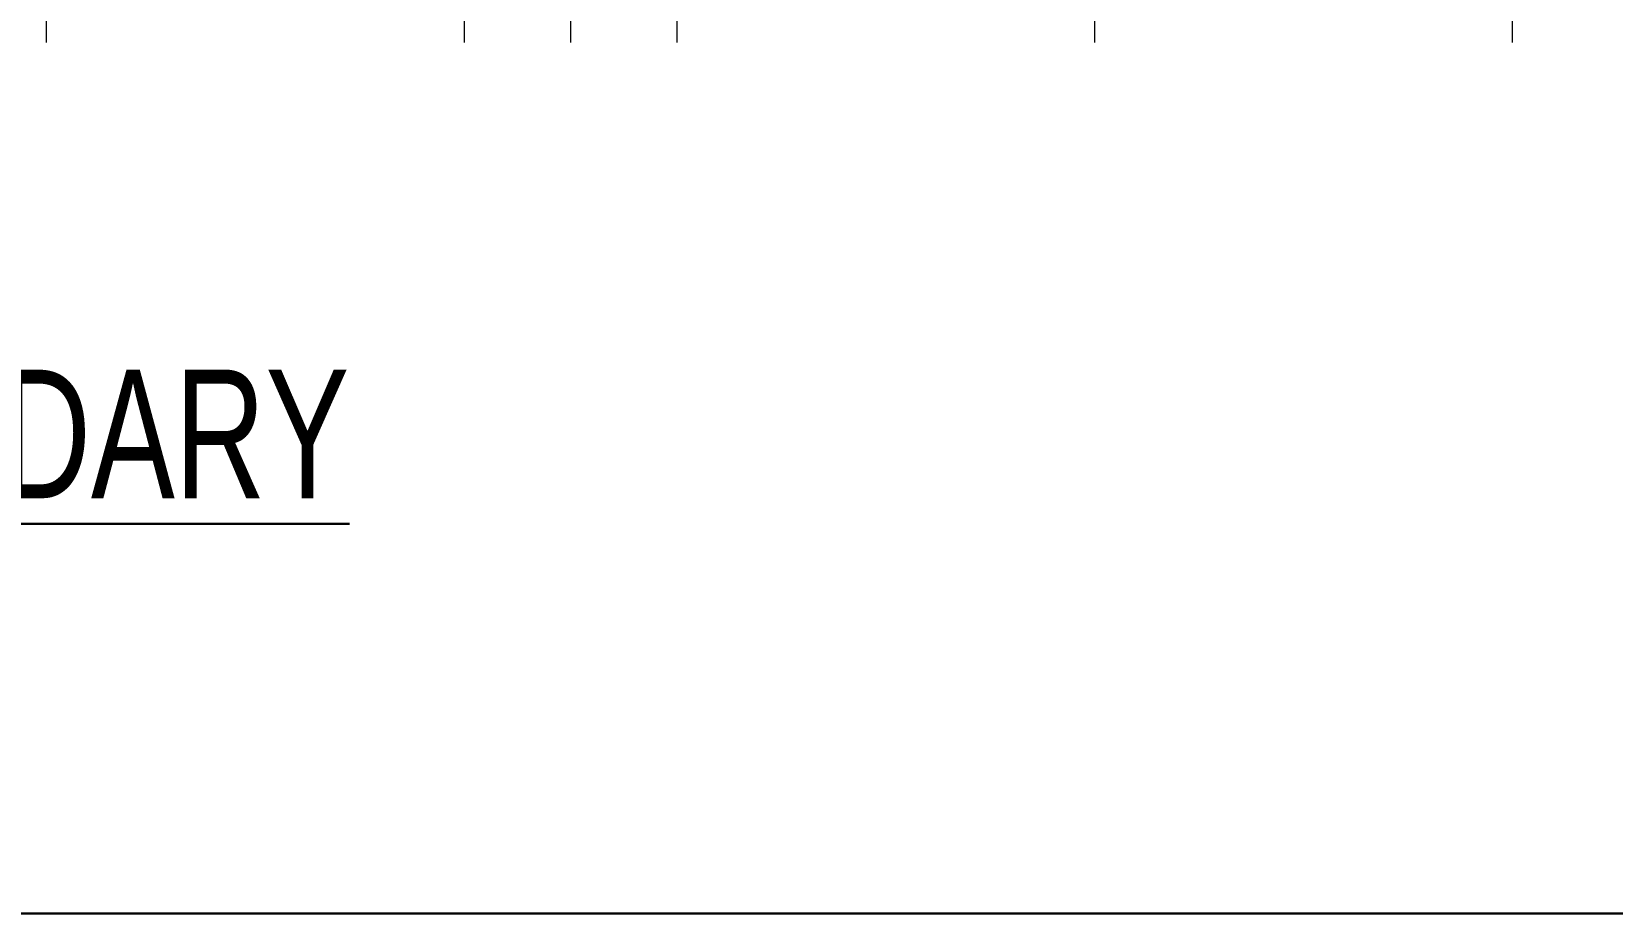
# Model space of a CAD drawing. Header units: millimetres. Extents: x 1078357 to 1340092, y -4684019 to -4550360.
# Drawn here: x 1158313 to 1177992, y -4603717 to -4592744 of the extents above; entities that cross this region are included whole.
import ezdxf

# ---------------------------------------------------------------- set-up
doc = ezdxf.new("R2010")
doc.units = ezdxf.units.MM
doc.linetypes.add('DGN STYLE 7', pattern=[8.34, 3.75, -1.67, 1.25, -1.67])
doc.layers.add('Combine-boundary', color=40, linetype='Continuous', lineweight=30)
doc.layers.add('GRID LINE', color=8, linetype='Continuous', lineweight=0)
doc.styles.add('SANSSERIF', font='sas_____.pfb')

msp = doc.modelspace()

# ---------------------------------------------------------------- linework, layer by layer
at = {"layer": 'Combine-boundary', "ltscale": 700, "elevation": 0}
msp.add_lwpolyline([(1107925.5, -4563794.5), (1209312.4, -4563794.5), (1209312.4, -4603717.1), (1107925.5, -4603717.1)], close=True, dxfattribs=at)
at = {"layer": 'GRID LINE', "linetype": 'DGN STYLE 7', "ltscale": 100, "elevation": 0}
for points in [[(1158500.4, -4592877.8), (1158500.4, -4571996.9), (1159197.7, -4571192.1), (1159197.7, -4570606.9)], [(1163700.4, -4592877.8), (1163700.4, -4570606.9)], [(1165025.4, -4592877.8), (1165025.4, -4570606.9)], [(1166350.4, -4592877.8), (1166350.4, -4570606.9)], [(1171550.4, -4592877.8), (1171550.4, -4570606.9)], [(1176750.4, -4592877.8), (1176750.4, -4570606.9)]]:
    msp.add_lwpolyline(points, dxfattribs=at)

# ---------------------------------------------------------------- texts
at = {"layer": 'Combine-boundary', "extrusion": (-1.33677e-08, 3.74197e-09, 1), "style": 'SANSSERIF', "width": 0.7}
msp.add_text('%%UCOMBINE-BOUNDARY', height=1600, dxfattribs=at).set_placement((1145580.2, -4598550.8, 0.2))

doc.saveas('drawing.dxf')
